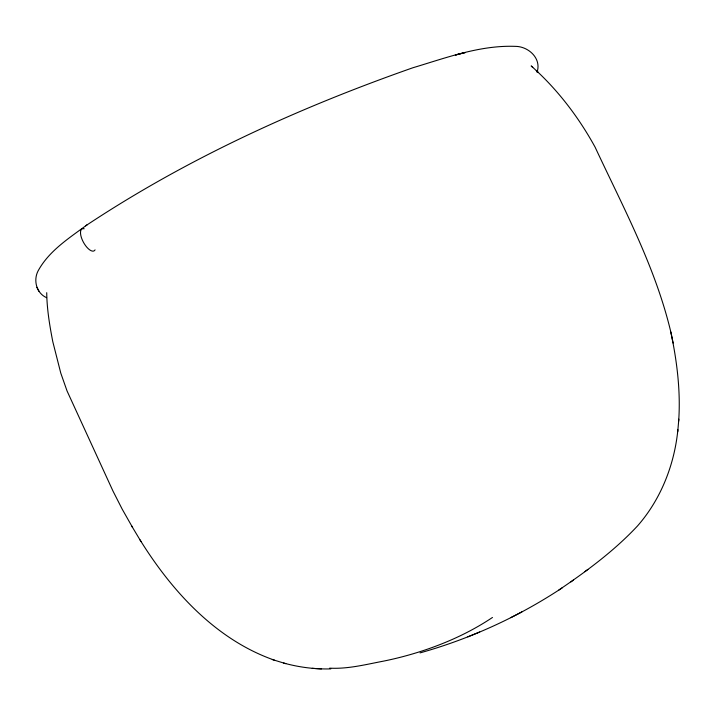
<?xml version="1.0" encoding="UTF-8"?>
<svg xmlns="http://www.w3.org/2000/svg" width="715" height="715" viewBox="0 0 715 715"><rect width="100%" height="100%" fill="white"/><g stroke="black" fill="none" stroke-linecap="round" stroke-linejoin="round"><path stroke-width="1.07" d="M678.66 421.215C680.778 391.293 676.98 361.236 670.813 331.975C655.333 266.82 623.221 207.43 595.112 147.165C578.48 116.867 557.083 88.857 531.165 65.932L532.747 67.308M558.862 590.009C586.827 571.062 614.373 550.72 637.503 525.963C660.892 499.329 674.415 464.804 677.892 429.706M677.731 431.726L678.83 419.151M537.028 72.251C541.818 58.46 528.376 46.269 515.158 46.359C479.962 45.081 446.097 57.835 412.868 67.764C298.45 107.92 186.785 158.632 85.603 225.851M570.928 581.921L573.466 580.053M584.834 571.678L587.873 569.444M87.266 224.68C69.31 238.006 48.995 250.759 38.065 270.958C33.131 280.369 36.492 293.373 46.627 297.681M492.474 617.465C470.184 632.4 445.508 643.509 419.991 651.651A424.308 381.05 82.6 0 1 383.499 661.134C365.74 664.503 347.874 669.16 329.642 668.159M562.151 587.9C518.536 616.75 470.381 638.754 420.045 652.893M521.87 611.906L510.76 617.653M479.676 632.006L467.86 636.833M330.813 668.891C314.913 669.347 298.959 667.274 283.641 663.028M312.258 668.337L321.473 668.909M139.97 539.816C171.886 591.216 216.002 639.8 274.515 660.204M272.281 659.534L285.786 663.672M536.348 70.553L537.939 71.947M46.725 292.694C46.922 309.175 49.666 325.504 52.785 341.645L60.775 373.105L67.049 390.953L112.988 491.071L122.194 509.16L132.606 527.527M131.533 525.748L141.034 541.586M36.867 287.296L37.85 289.155M38.02 289.521L39.003 291.371M673.119 343.057L670.813 331.975M95.059 249.875A12.53 5.202 61.2 0 1 83.146 241.733A12.53 5.202 61.2 0 1 84.173 228.782M465.304 52.526L455.384 55.019L465.304 52.526"/></g></svg>
